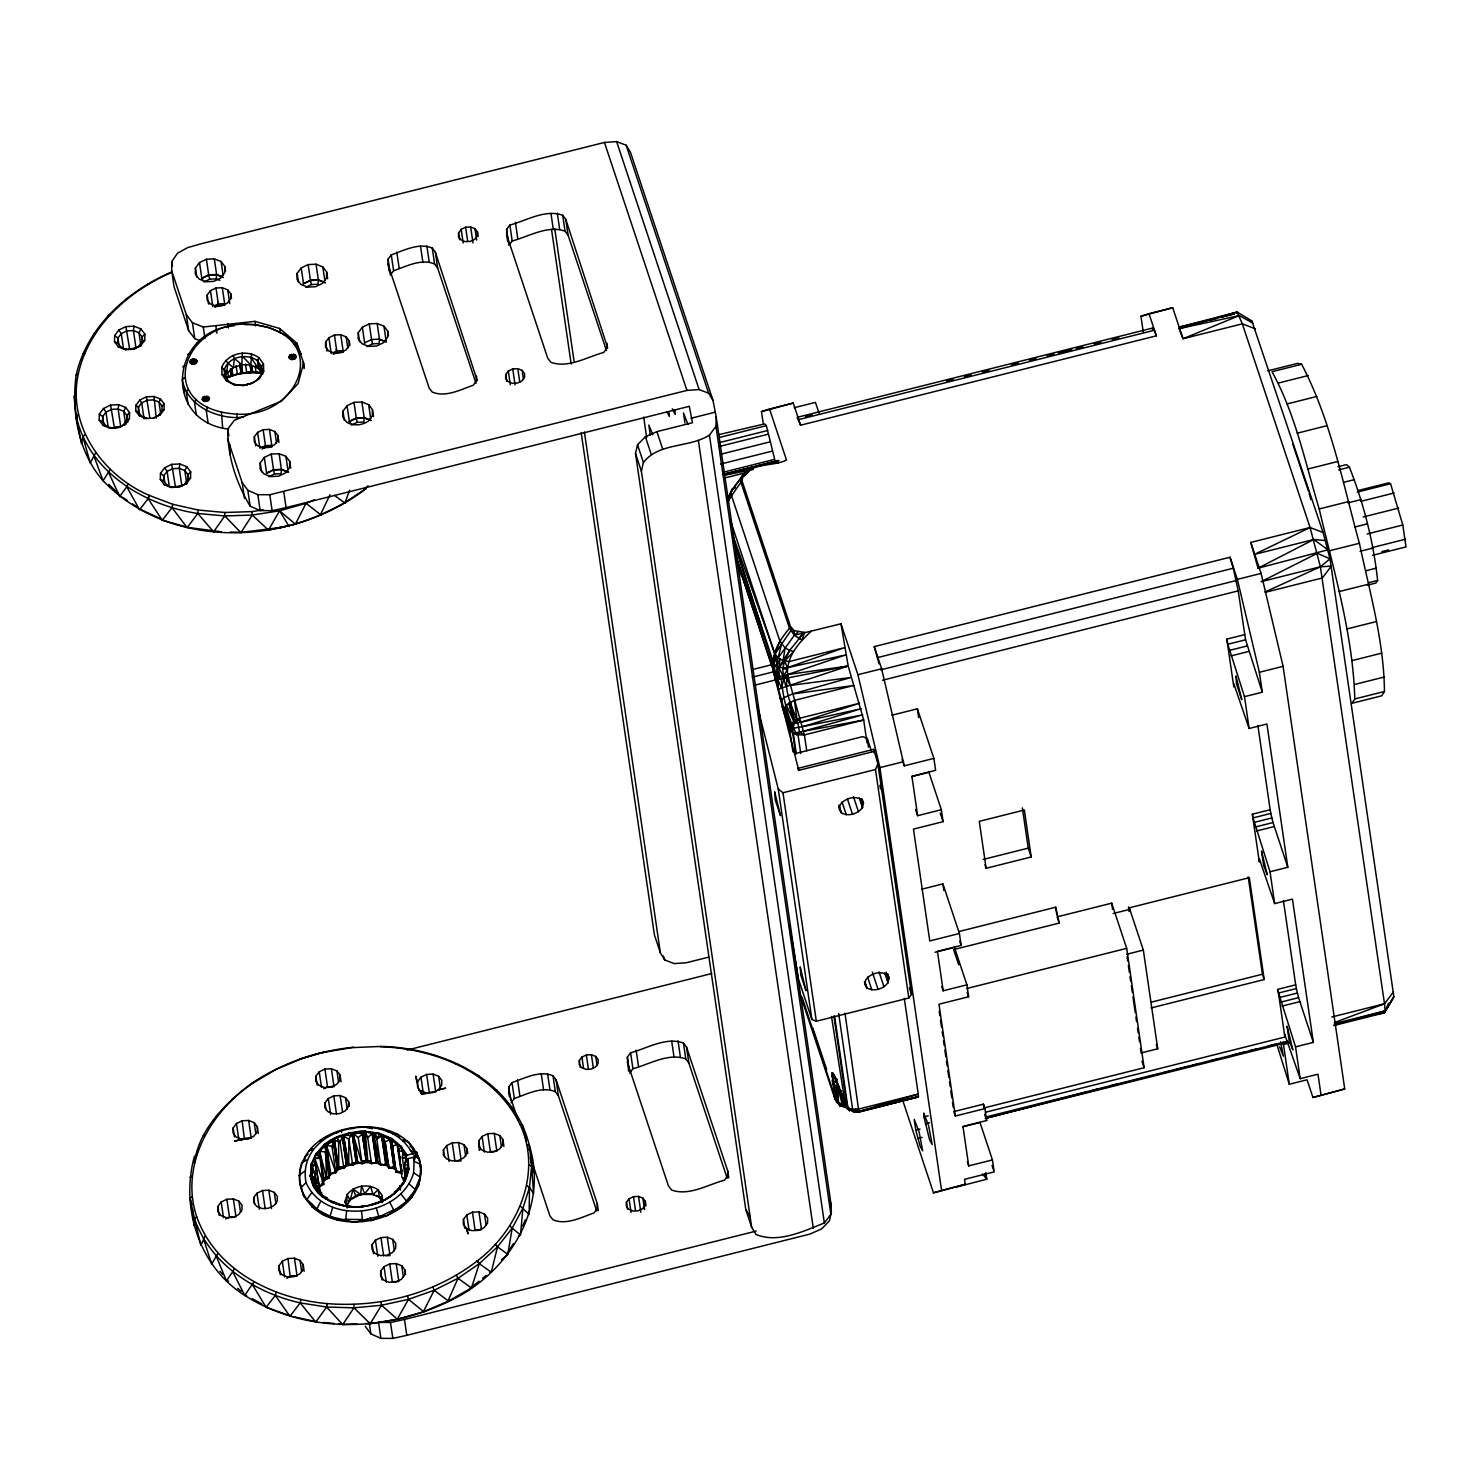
<?xml version="1.0" encoding="UTF-8"?>
<svg xmlns="http://www.w3.org/2000/svg" width="1480" height="1480" viewBox="0 0 1480 1480"><rect width="100%" height="100%" fill="white"/><g stroke="black" fill="none" stroke-linecap="round" stroke-linejoin="round"><path stroke-width="1.5" d="M1354.792 698.949C1352.998 634.328 1333.85 571.539 1319.198 508.972C1305.267 462.796 1295.518 414.233 1272.005 371.721L1301.66 364.284C1330.871 419.987 1342.748 483.054 1359.399 543.271C1369.722 592.185 1383.967 641.192 1384.448 691.493L1381.654 695.822L1352.017 703.278L1354.792 698.949L1384.448 691.493M243.238 417.046L237.004 417.619L237.004 414.16C149.536 408.795 184.316 314.038 256.373 324.989C332.038 336.589 300.163 418.082 237.004 414.16M171.699 270.766L171.754 261.608L177.508 253.246L187.572 247.641L201.262 243.738L604.451 142.45L616.624 141.599L626.151 145.244L630.499 152.403L712.99 400.377L716.191 416.75L831.113 1204.683L830.891 1214.322L824.36 1222.998C803.455 1231.157 778.166 1243.644 756.021 1234.486L751.673 1227.327L745.791 1209.604L635.512 453.509L637.529 444.759L645.354 436.748L656.898 431.642L692.474 422.707L689.273 406.334L286.084 507.622L272.098 510.674L260.147 510.6L250.139 506.197C236.504 483.609 227.273 455.84 227.791 428.996L234.321 420.339L281.514 401.154L298.054 383.69L303.604 363.062L297.036 343.341L279.683 328.468L254.967 321.364L203.278 327.025L192.437 322.733L186.314 314.667L171.699 270.766L174.029 286.676L188.644 330.595L194.768 338.643L200.17 340.789M251.656 353.942L250.823 364.95L258.297 368.391L262.515 374.255L261.35 366.282L257.557 360.787C247.068 352.943 229.326 356.384 224.442 369.112L224.59 375.532L228.401 381.026C238.095 388.426 251.026 385.226 259.721 378.177L263.68 371.351L263.496 364.099L259.204 357.901C247.364 349.039 227.328 352.925 221.815 367.281L222 374.532L226.292 380.73L233.84 384.689L243.146 385.577L247.549 384.634M904.28 998.297L918.248 1094.09L858.955 1108.983L852.628 1109.297L840.27 1105.911L834.776 1098.401L798.515 989.361M849.649 1109.556L854.127 1112.257L858.918 1112.017L918.433 1096.883L918.248 1094.09L859.177 1111.332L854.774 1111.554L850.612 1110.037L844.155 1103.118L836.015 1079.068L831.982 1072.963L834.776 1098.401L840.27 1105.911L846.005 1104.45M194.324 1163.262C198.709 1129.48 225.829 1102.637 252.136 1083.008C282.329 1063.01 317.331 1050.782 353.368 1047.322L319.329 1053.168L300.255 1059.199L275.761 1069.614L253.45 1082.768C210.678 1110.98 179.524 1165.149 196.692 1216.671C215.654 1270.358 273.134 1298.755 326.914 1303.602L327.432 1303.602C380.268 1307.858 434.954 1293.612 477.115 1261.015L477.374 1260.849C517.815 1230.195 542.698 1173.344 520.183 1124.745C495.227 1072.649 435.379 1048.377 380.36 1046.711L380.878 1046.434C443.001 1047.637 513.671 1080.456 529.377 1145.557C549.302 1209.77 506.549 1274.817 448.81 1301.345C385.429 1332.37 305.305 1333.961 244.737 1295.389C198.986 1266.899 180.338 1207.217 194.398 1156.454L196.544 1155.159M526.732 1144.41L529.377 1145.557L531.635 1166.314L529.47 1187.367L529.174 1214.543L520.387 1206.126M78.44 414.789L76.257 416.824C89.225 472.268 144.596 505.438 197.784 513.468L213.601 531.838L224.756 515.947L224.812 512.487L198.209 510.045L172.827 504.31L149.054 495.319C102.694 475.376 66.841 425.26 78.348 373.571C89.133 325.952 128.871 290.82 172.272 272.117L171.44 272.098C127.428 291.061 87.117 326.71 76.165 375.014C71.336 411.662 78.107 452.177 103.082 480.778C171.033 551.411 291.726 546.212 366.226 488.474L364.764 488.826L368.039 485.81M99.197 420.228L99.345 414.049L103.526 408.499L110.612 405.076L118.715 404.688L125.652 407.425L129.593 412.606L129.426 418.785L125.263 424.335L118.159 427.757L110.057 428.146L103.119 425.389L99.197 420.228L102.527 421.504L105.672 425.63C112.017 429.903 119.085 427.072 125.263 424.335M102.527 421.504L102.657 416.565L105.987 412.125L111.666 409.368L118.141 409.072L123.71 411.274L126.836 415.399L127.817 422.096M114.497 341.75L114.645 335.572L118.807 330.022L125.911 326.581L134.014 326.192L140.952 328.949L144.874 334.11L144.726 340.308L140.544 345.858L133.459 349.28L125.356 349.668L118.419 346.912L114.497 341.75L117.826 343.027L120.953 347.153C127.317 351.407 134.384 348.577 140.544 345.858M117.826 343.027L117.938 338.069L121.286 333.629L126.965 330.891L133.44 330.577L138.99 332.778L142.136 336.922L142.783 341.381M123.377 424.779L126.725 420.339L126.836 415.399L129.593 412.606M135.735 411.052L135.883 405.261L139.786 400.062L146.428 396.844L154.013 396.492L160.524 399.064L164.188 403.892L164.058 409.701L160.136 414.9L153.495 418.1L145.91 418.47L139.416 415.88L135.735 411.052L138.343 412.05L141.396 416.084L146.816 418.23L145.91 418.47M138.343 412.05L138.454 407.222L141.71 402.893L147.26 400.211L153.569 399.914L158.989 402.061L162.06 406.094L161.949 410.922L158.674 415.251L153.495 418.1M138.676 346.302L142.006 341.861L142.136 336.922L144.874 334.11M160.321 479.52L160.469 473.322L164.65 467.773L171.736 464.35L179.839 463.962L186.776 466.718L190.698 471.88L190.55 478.059L186.369 483.609L179.284 487.049L171.181 487.438L164.243 484.682L160.321 479.52L163.651 480.796L166.796 484.922C173.142 489.177 180.209 486.346 186.369 483.609M163.651 480.796L163.762 475.839L167.111 471.399L172.79 468.661L179.265 468.346L184.815 470.548L187.96 474.691L188.608 479.15M189.865 362.452L190.883 359.696L194.435 358.808L196.988 360.657L195.971 363.414L192.419 364.302L189.865 362.452L194.306 364.21M184.501 484.071L187.849 479.631L187.96 474.691L190.698 471.88M195.434 267.991L195.286 274.041L199.115 279.072L205.887 281.755L213.786 281.385L220.705 278.036L224.775 272.616L224.923 266.585L221.094 261.553L214.322 258.852L206.423 259.24L199.504 262.589L195.434 267.991L196.748 277.093M202.242 399.637L203.26 396.899L208.44 396.64L209.328 399.304L208.347 400.599L204.776 401.506L202.242 399.637L206.682 401.413M207.2 295.019L207.089 299.848L210.142 303.881L215.562 306.027L221.889 305.731L227.421 303.049L230.695 298.72L230.806 293.891L227.735 289.877L222.315 287.712L216.006 288.026L210.456 290.69L207.2 295.019L208.532 304.121M229.881 454.564L230.103 444.925M217.856 1206.441L217.745 1211.38L220.871 1215.505L226.44 1217.726L232.915 1217.411L238.595 1214.655L241.925 1210.215L242.054 1205.275L238.909 1201.149L233.359 1198.948L226.865 1199.244L221.204 1202.001L217.856 1206.441L219.151 1215.358M233.156 1127.945L233.026 1132.903L236.171 1137.029L241.721 1139.23L248.196 1138.916L253.875 1136.178L257.224 1131.737L257.335 1126.798L254.209 1122.654L248.64 1120.453L242.165 1120.767L236.486 1123.505L233.156 1127.945L234.451 1136.88M254.338 436.73L254.227 441.558L257.279 445.572L262.7 447.737L269.027 447.423L274.558 444.759L277.815 440.43L277.944 435.601L274.873 431.568L269.453 429.422L263.125 429.718L257.594 432.401L254.338 436.73L255.67 445.813M260.239 462.833L260.091 468.864L263.921 473.896L270.692 476.597L278.591 476.209L285.511 472.86L289.599 467.458L289.747 461.409L285.918 456.377L279.147 453.694L271.229 454.064L264.31 457.413L260.239 462.833L261.572 471.935M253.728 1197.542L253.617 1202.37L256.669 1206.404L262.089 1208.55L268.417 1208.254L273.948 1205.571L277.204 1201.242L277.334 1196.414L274.262 1192.38L268.842 1190.235L262.515 1190.531L256.983 1193.213L253.728 1197.542L254.727 1204.406M288.989 357.697L290.006 354.941L295.186 354.7L296.074 357.365L295.094 358.66L291.542 359.548L288.989 357.697L293.429 359.455M297.147 273.356L297.018 279.387L300.847 284.419L307.618 287.12L315.518 286.732L322.437 283.401L326.507 277.981L326.654 271.95L322.825 266.9L316.054 264.217L308.154 264.606L301.236 267.936L297.147 273.356L298.479 282.458M278.98 1265.715L278.851 1270.673L281.996 1274.798L287.546 1277L294.039 1276.685L299.7 1273.947L303.049 1269.507L303.178 1264.567L300.033 1260.423L294.483 1258.222L287.989 1258.536L282.329 1261.274L278.98 1265.715L280.275 1274.65M325.637 342.046L325.526 346.875L328.579 350.889L333.999 353.054L340.326 352.74L345.858 350.075L349.114 345.746L349.243 340.918L346.172 336.885L340.752 334.739L334.425 335.035L328.893 337.718L325.637 342.046L326.969 351.13M315.887 1076.237L315.776 1081.196L318.921 1085.321L324.471 1087.523L330.947 1087.227L336.626 1084.47L339.975 1080.03L340.086 1075.091L336.94 1070.965L331.391 1068.745L324.916 1069.06L319.236 1071.798L315.887 1076.237L317.201 1085.173M325.026 1102.859L324.916 1107.688L327.968 1111.72L333.389 1113.867L339.716 1113.571L345.247 1110.888L348.503 1106.559L348.632 1101.73L345.562 1097.697L340.141 1095.552L333.814 1095.848L328.282 1098.53L325.026 1102.859L326.026 1109.723M342.99 411.125L342.842 417.157L346.653 422.17C353.406 426.185 361.841 425.574 368.261 421.153L372.35 415.714L372.479 409.72L368.668 404.669L361.879 401.986L353.979 402.357L347.06 405.705L342.99 411.125L344.304 420.228M358.271 332.649L358.123 338.68L361.953 343.712L368.724 346.394L376.642 346.024L383.561 342.675L387.631 337.255L387.779 331.224L383.949 326.192L377.178 323.51L369.279 323.88L362.36 327.228L358.271 332.649L359.603 341.732M388.907 270.84L388.019 259.204L391.293 254.856C403.911 250.508 419.062 242.35 432.271 248.085L435.342 252.1L477.245 380.638M372.164 1244.551L372.054 1249.379L375.106 1253.412L380.526 1255.558L386.854 1255.262L392.385 1252.58L395.641 1248.251L395.771 1243.422L392.7 1239.389L387.279 1237.243L380.952 1237.558L375.421 1240.222L372.164 1244.551L373.496 1253.708M380.712 1271.08L380.582 1276.019L383.727 1280.163L389.277 1282.364L395.771 1282.05L401.432 1279.312L404.78 1274.872L404.891 1269.914L401.764 1265.789L396.214 1263.587L389.721 1263.902L384.042 1266.639L380.712 1271.08L382.007 1280.015M458.578 232.841L458.486 236.689L460.928 239.927L465.275 241.647L470.325 241.388L474.747 239.261L477.374 235.783L477.466 231.935L475.006 228.697L470.677 226.977L465.608 227.236L461.187 229.363L458.578 232.841L459.577 239.649M443.464 1149.868L443.353 1154.696L446.405 1158.729L451.825 1160.875L458.153 1160.579L463.684 1157.897L466.94 1153.567L467.07 1148.739L463.999 1144.706L458.578 1142.56L452.251 1142.875L446.72 1145.539L443.464 1149.868L444.463 1156.731M476.579 376.087L476.468 380.915L473.212 385.244C460.576 389.61 445.443 397.769 432.216 392.034L429.144 388L387.908 264.014M466.478 1228.456L472.028 1230.657L478.502 1230.342L484.182 1227.605L487.53 1223.165L487.641 1218.207L484.497 1214.081L478.947 1211.88L472.471 1212.194L466.792 1214.932L463.444 1219.372L463.332 1224.33L466.478 1228.456L468.106 1233.895L466.163 1228.03M479.279 1150.312L478.743 1140.895L482.091 1136.455L487.752 1133.717L494.246 1133.402L499.796 1135.604L502.941 1139.73L503.903 1146.427M507.492 241.055L506.604 229.4L509.879 225.071C526.344 220.649 545.584 208.865 562.715 215.303L565.785 219.336L607.688 347.874M505.716 374.532L505.624 378.399L508.066 381.618L512.413 383.339L517.463 383.098L521.885 380.952L524.494 377.493L524.586 373.626L522.144 370.407L517.815 368.687L512.746 368.927L508.325 371.073L505.716 374.532L506.715 381.359M502.941 1139.73L502.812 1144.688L499.482 1149.128L493.802 1151.866L487.327 1152.18L481.759 1149.96L478.632 1145.835M509.305 1096.31L508.75 1086.93L512.006 1082.602C524.641 1078.236 539.774 1070.077 553.002 1075.812L556.073 1079.845L597.31 1203.814L598.309 1210.64M579.309 1060.568L579.216 1064.435L581.659 1067.654L586.006 1069.374L591.057 1069.133L595.478 1066.987L598.087 1063.528L598.179 1059.661L595.737 1056.442L591.408 1054.722L586.339 1054.963L581.918 1057.09L579.309 1060.568L580.308 1067.395M607.022 343.323L606.911 348.151L603.655 352.481C587.172 356.902 567.932 368.687 550.801 362.249L547.73 358.216L506.493 234.228M597.31 1203.814L597.199 1208.642L593.942 1212.971C581.307 1217.337 566.174 1225.495 552.947 1219.761L549.876 1215.746L530.34 1157.008M628.556 1071.058L627.335 1057.127L630.591 1052.798C647.074 1048.377 666.315 1036.592 683.446 1043.03L686.516 1047.063L727.753 1171.05L728.752 1177.877M626.447 1202.26L626.355 1206.126L628.797 1209.345L633.126 1211.066L638.195 1210.825L642.616 1208.679L645.225 1205.22L645.317 1201.353L642.875 1198.134L638.546 1196.414L633.477 1196.654L629.055 1198.8L626.447 1202.26L627.428 1209.086M830.891 1214.322L715.969 426.388L716.191 416.75M727.753 1171.05L727.642 1175.879L724.386 1180.208C707.903 1184.629 688.663 1196.414 671.532 1189.976L668.461 1185.942L627.224 1061.956M733.618 539.83L777 676.471L779.479 679.191L776.186 666.555L778.129 657.897L794.335 635.272L840.973 623.783L848.207 666.037L778.406 689.144L776.908 679.32L776.519 655.955L773.688 664.742L774.725 675.861L789.599 729.048L792.929 751.859M773.781 672.457L774.725 675.861L783.327 676.36L787.545 674.566L848.207 666.037L863.691 720.02L804.399 734.913L796.999 734.802C787.693 718.096 783.124 698.079 781.292 679.098L779.405 676.601L778.739 667.554L789.654 650.423L804.232 632.349L794.187 630.665L790.598 626.854L741.98 480.723C744.68 461.982 774.466 467.051 786.472 459.947L769.526 409.017L761.479 411.607L763.144 423.039M368.835 1205.46C387.371 1201.852 405.724 1188.662 408.757 1168.96L407.962 1158.914L406.593 1159.062L404.595 1164.446L406.186 1175.342M234.469 325.73C170.144 330.503 162.338 421.523 228.734 429.144M184.094 392.367L184.26 388.13M299.719 1181.077L303.604 1196.34L323.639 1215.062L354.368 1222.277L378.732 1216.338L386.817 1215.876L411.57 1197.745L420.246 1177.155L420.968 1170.051C415.344 1104.802 296.037 1117.289 299.719 1181.077C308.858 1247.418 433.733 1227.549 419.636 1160.653M413.642 1172.77L414.086 1161.338L416.731 1152.383L410.478 1150.478C384.671 1106.947 295.667 1128.426 306.046 1182.594C325.507 1226.273 400.766 1217.411 413.642 1172.77L420.246 1177.155L418.655 1185.832L400.692 1208.013L393.717 1209.9L370.981 1220.76L370.536 1217.947L362.618 1221.518L361.527 1210.936M420.246 1177.155L420.727 1164.446L414.086 1161.338L413.309 1157.564L415.381 1156.786L419.284 1158.267L420.968 1170.051M407.74 1165.149L404.595 1164.446L406.796 1155.362C394.42 1130.11 360.177 1126.631 336.682 1137.084L325.452 1146.02L326.562 1178.986L328.597 1176.008M366.781 1193.694L374.236 1194.416L360.528 1194.453L353.147 1189.032L350.075 1200.336L346.561 1206.385L347.153 1194.582C354.368 1185.351 368.409 1183.242 378.085 1189.754L382.321 1195.618L382.339 1202.519M192.289 1196.524L190.088 1198.43L194.546 1218.854L194.213 1225.458L192.4 1208.845M529.137 1149.96L529.377 1145.557M225.774 360.454L227.939 363.062L225.737 378.362M844.414 1106.355L844.766 1107.54L843.267 1104.58L837.828 1102.415L835.719 1086.357L838.513 1102.692L840.27 1105.911L834.776 1098.401L832.74 1072.704L846.116 1107.373L849.631 1110.611L852.628 1109.297L854.127 1112.257L853.793 1111.055L858.197 1110.851L858.918 1112.017L918.433 1096.883L859.177 1111.332L855.385 1109.168L854.774 1111.554M366.985 1205.867C353.979 1208.217 339.771 1206.755 328.264 1200.058C292.651 1183.723 317.072 1131.46 351.167 1135.548L350.557 1132.626L342.935 1136.03L340.03 1142.208L343.841 1168.368L338.254 1168.608L335.831 1172.678L330.207 1173.825L329.022 1178.099L323.325 1180.485L323.732 1184.407L318.811 1187.219M326.914 1303.602L326.654 1307.043L315.721 1322.084L300.2 1302.881C254.986 1292.651 210.401 1264.309 194.546 1218.854L196.692 1216.671M305.046 1159.173L305.213 1156.935L308.173 1153.938M518.481 1236.004L520.498 1235.005L522.94 1208.161L529.47 1187.367L526.824 1185.628M242.332 353.054L241.814 364.69L233.34 367.669L227.347 373.219L221.815 367.281M311.596 1192.843L306.878 1199.466L305.675 1199.004L311.929 1204.184L311.818 1206.866L338.18 1220.316L345.784 1219.335L346.635 1210.751M800.736 753.468L798.072 735.227L799.441 732.267C797.498 712.971 782.291 695.193 787.749 675.62C785.399 657.805 798.904 642.302 811.318 631.239M795.63 753.579L792.651 733.044L789.599 729.048L783.697 711.325L786.324 704.869L794.409 700.391L853.701 685.499L792.41 694.009L784.067 697.635L781.44 700.188L781.94 704.443M371.388 1161.467L366.837 1161.43L362.082 1163.78L356.699 1162.355L352.721 1165.37L347.393 1164.705L338.254 1168.608L334.351 1139.896L336.682 1137.084L340.03 1142.208L333.796 1139.989L324.805 1144.373L325.452 1146.02L315.962 1153.808L310.93 1164.612L311.855 1167.091L310.153 1175.805L313.686 1186.423L321.216 1194.934L327.265 1197.912L328.264 1200.058L334.499 1202.093C363.877 1216.856 413.179 1196.284 407.962 1158.914L406.445 1159.136M233.1 355.367L234.432 358.549L233.34 367.669L227.939 363.062M118.715 404.688L118.141 409.072L120.749 426.925L114.275 427.239L110.612 405.076M134.014 326.192L133.44 330.577L136.049 348.447L129.555 348.743L125.911 326.581M154.013 396.492L156.251 418.211M179.839 463.962L179.265 468.346L181.874 486.217L175.399 486.513L171.736 464.35M194.435 358.808L193.769 363.95L192.419 364.302M216.191 278.869L216.746 274.485L208.643 274.873L201.558 278.314L204.037 281.921L209.697 279.183L216.191 278.869L219.891 280.349M206.812 396.011L206.146 401.136L204.776 401.506M172.827 504.31L172.013 507.659L187.146 527.676L197.784 513.468L198.209 510.045M293.558 354.053L292.892 359.196L291.542 359.548M266.382 473.138L273.467 469.715L281.57 469.327L280.996 473.711L274.522 474.026L268.842 476.763M303.289 283.661L310.375 280.238L318.478 279.85L317.923 284.234L311.429 284.548L305.768 287.286M364.321 417.619L363.747 422.004L357.254 422.318L351.593 425.056L349.114 421.43L356.218 418.007L364.321 417.619L371.258 420.375M364.413 342.953L371.499 339.531L379.601 339.142L379.028 343.526L372.553 343.841L366.874 346.579M360.528 1194.453L355.681 1195.84L348.355 1200.909L360.528 1194.453L361.62 1186.053L364.728 1193.786L370.611 1186.312L372.979 1194.582L381.785 1198.356L376.124 1195.396M792.725 629.611L790.598 626.854C781.94 637.307 772.912 649.516 773.078 663.706L778.739 667.554L787.323 667.702L844.451 647.666L789.062 661.579L783.179 660.635L785.029 647.889L779.886 641.081L731.268 494.949L730.805 492.118L732.267 489.233L744.255 473.748L730.805 492.118L727.531 499.13M393.588 1193.935L405.502 1180.06L407.333 1173.104L404.91 1171.623L407.999 1165.759L407.962 1158.914L404.595 1164.446M785.88 686.591L783.327 676.36L778.739 667.554L780.145 658.989L776.186 666.555M501.48 1259.906L507.751 1254.392L512.191 1228.141L522.94 1208.161M322.048 1181.54L324.435 1178.117L324.12 1179.856L319.699 1151.329L324.805 1144.373L333.407 1140.414L337.773 1168.867L333.796 1139.989L338.254 1168.608L342.232 1166.666M303.918 1160.413L301.68 1162.892C297.702 1175.286 298.683 1188.829 306.878 1199.466M276.298 1292.17L275.317 1295.463L289.95 1316.275L300.2 1302.881L300.829 1299.495M221.464 412.291L222.666 428.404M84.989 434.454L82.899 436.785L81.492 443.649L76.257 416.824M405.15 1178.635L401.986 1177.525L397.103 1144.558L391.719 1138.62L389.98 1139.545L379.324 1133.439L373.423 1133.68L380.601 1165.149L376.789 1138.989L382.321 1135.715L391.719 1138.62L397.584 1144.54L401.764 1173.252L396.178 1172.197L395.123 1168.405L388.944 1168.016L386.262 1164.39L380.601 1165.149L376.827 1162.114L371.517 1163.706L367.706 1137.565L372.368 1133.495L379.324 1133.439L378.362 1137.954C371.721 1129.666 352.98 1127.538 348.91 1139.211L348.707 1164.797L356.236 1162.595L352.259 1133.847L356.699 1162.355L352.776 1133.569L350.557 1132.626L343.508 1136.03L347.393 1164.705L342.935 1136.03L346.857 1164.871L343.841 1168.368M327.432 1303.602L326.654 1307.043L342.694 1324.582L356.772 1323.86M332.019 1146.519L326.303 1145.076L335.831 1172.678L332.019 1146.519L333.407 1140.414L337.477 1169.218L333.315 1140.71L326.303 1145.076L324.805 1144.373L319.07 1152.069L319.921 1158.248L314.5 1158.692L315.129 1163.89M751.673 1227.327L641.395 471.232L643.412 462.463L637.529 444.759M728.049 500.888L741.98 480.723L741.554 476.615L744.903 473.249L744.311 475.709L741.554 476.615L740.832 481.962L789.451 628.075L794.335 635.272L801.938 640.1L804.621 632.293L798.46 638.454M863.488 803.122L861.268 799.441C854.201 795.445 844.877 798.404 840.215 804.732L839.179 809.227L841.399 812.89C848.466 816.904 857.79 813.926 862.452 807.599L863.488 803.122L862.1 798.96M884.781 973.026L888 982.702L889.036 978.206L887.649 974.043L889.036 978.206L886.816 974.543C879.749 970.529 870.425 973.507 865.763 979.834L864.727 984.33L866.947 987.992C874.014 992.007 883.338 989.029 888 982.702L886.261 972.064M316.979 1173.918L314.833 1158.396L315.962 1153.808L319.088 1152.383L323.732 1184.407L314.833 1158.396L319.828 1157.601L315.962 1153.808M316.461 1189.273L321.456 1192.584L320.975 1194.527L313.686 1186.423L312.373 1181.632L313.205 1177.192L310.153 1175.805L311.318 1174.805L310.93 1164.612L314.482 1159.506L320.18 1191.289L318.885 1188.533M489.658 1272.67L491.268 1272.208L497.521 1246.808L512.191 1228.141L509.786 1225.829M783.179 660.635L778.129 657.897L781.459 644.374L791.948 629.019L789.451 628.075M774.706 678.691L781.292 679.098L783.327 676.36L782.791 668.294L784.696 660.876L789.654 650.423L793.595 651.441L778.739 667.554M149.054 495.319L148.148 498.668L139.564 509.768L126.799 486.754L128.242 483.701M776.241 679.135L777 676.471M790.338 701.927L794.52 720.668L792.651 733.044L796.999 734.802L799.441 732.267L862.711 714.859L789.599 729.048C789.617 723.128 795.334 719.687 800.292 718.096L859.584 703.204L801.494 722.037L791.097 724.164L784.955 706.996L792.651 733.044L799.441 732.267L804.399 734.913L806.73 750.878M330.281 1215.691L332.667 1207.458M346.561 1206.385L344.988 1201.427L347.153 1194.582L350.075 1200.336M773.466 658.711L775.724 654.993L773.688 664.742L773.466 658.711L779.886 641.081M491.268 1272.208L479.298 1263.661L458.005 1278.295L434.195 1290.283L408.462 1299.348L397.269 1319.217L423.317 1311.817L447.811 1301.401L471.436 1287.989L479.298 1263.661L497.521 1246.808L507.751 1254.392M205.332 1235.745L200.855 1245.42L194.546 1218.854M846.412 1106.522L849.631 1110.611L846.116 1107.373L846.986 1106.911L849.631 1110.611L847.892 1107.41L834.591 1016.168M149.295 495.467L148.148 498.668L162.245 520.257L188.238 527.472L221.427 531.783M230.233 532.041L241.258 532.375L281.977 527.305L276.168 528.12C300.125 524.716 322.566 514.466 343.786 503.237L344.933 503.089L349.613 490.139M729.326 497.373L732.267 489.233L735.505 487.679M858.918 1112.017L844.988 1013.189M727.531 500.61L730.805 492.118M207.515 407.24L206.275 410.404L208.144 423.151M1152.365 329.3L1152.883 327.968L797.128 417.342L800.606 425.204L1156.361 335.831L1148.998 313.686L1140.951 316.276L1143.208 331.761M447.811 1301.401L458.005 1278.295L456.377 1275.242M407.185 1172.863L408.757 1168.96L407.999 1165.759M1333.869 1025.548L1384.373 1012.838L1393.864 996.688L1330.002 558.848L1323.102 532.504L1251.858 320.957L1237.114 312.039L1179.338 327.08M1236.559 313.371L1237.114 312.039L1242.331 323.824L1310.078 527.528L1320.382 566.784L1384.503 1003.773L1385.169 1010.877L1334.146 1024.881M1251.34 322.252L1251.858 320.957M1371.22 1015.298L1384.373 1012.838L1393.864 996.688M729.085 496.873L732.267 489.233M234.321 1268.748L232.73 1271.69L244.737 1295.389L253.931 1281.847M522.755 1225.921L525.326 1219.871M789.432 925.37L798.627 979.612L811.891 1019.461L816.331 1021.237L908.812 998.001L875.494 769.526L877.88 763.957L873.755 749.305L797.868 768.379L798.774 770.34L874.68 751.266M320.309 515.059L329.985 494.746M1384.373 1012.838L1388.555 1003.273M387.075 1164.852L382.765 1136.067L390.739 1139.526L395.123 1168.405L391.719 1138.62L382.765 1136.067L386.743 1164.557L382.321 1135.715M727.698 502.904L731.268 494.949M95.663 452.806L90.243 463L82.899 436.785M423.317 1311.817L434.195 1290.283L432.9 1287.082M300.2 1302.881L326.654 1307.043L353.998 1307.839L370.204 1323.694L395.031 1319.568M316.979 1208.901L320.697 1201.353M321.123 515.077L306.027 503.293L279.591 510.804L268.435 530.062L295.389 524.16L306.027 503.293L314.296 499.759M140.952 328.949L138.99 332.778L140.952 346.172M125.652 407.425L123.71 411.274L125.652 424.668M160.524 399.064L158.989 402.061L160.654 413.493M196.063 359.455L193.769 363.95L190.791 363.654M208.44 396.64L206.146 401.136L203.167 400.858M186.776 466.718L184.815 470.548L186.776 483.941M295.186 354.7L292.892 359.196L289.914 358.9M356.902 1206.885C372.405 1206.255 388.87 1200.632 399.082 1188.625M217.986 1253.264L211.677 1264.031L203.315 1238.205M250.86 357.291L258.297 368.391L257.557 360.787L259.204 357.901L257.039 360.528M258.001 378.769L263.68 371.351L261.257 373.164M196.174 399.36L194.454 402.209L196.322 414.955M93.74 455.396L103.082 480.778L110.223 469.364M370.204 1323.694L381.507 1305.249L380.971 1301.827M359.899 1206.885L365.43 1206.126C347.893 1208.605 326.654 1204.702 316.221 1189.088L321.216 1195.544L327.857 1199.725L321.678 1195.248M1393.328 998.001L1385.169 1010.877L1334.664 1023.568M418.896 1158.6L416.731 1152.383L406.796 1155.362L403.004 1150.737L398.175 1151.366L401.284 1146.501L397.584 1144.54L392.367 1146.038L396.178 1172.197L399.933 1172.197M1337.939 466.737L1346.486 464.591L1349.427 467.199C1363.617 503.422 1373.495 541.736 1377.621 580.438L1375.975 583.009L1367.446 585.155M197.784 513.468L224.756 515.947L240.925 532.634L252.266 515.059L251.933 511.618L224.812 512.487M508.435 1251.284L513.468 1243.644M399.933 1187.7L405.502 1180.06L399.952 1187.571M778.129 657.897L774.947 654.049L781.459 644.374M342.694 1324.582L353.998 1307.839L353.85 1304.38M228.623 1281.18L226.44 1280.829L232.73 1271.69M259.721 378.177L252.396 383.264L243.331 385.318M318.718 1188.274C332.427 1164.852 364.579 1157.175 389.111 1166.444M364.728 1193.786L355.681 1195.84L353.147 1189.032M108.502 472.194L119.677 496.503L126.799 486.754M750.527 469.623L744.311 475.709L747.807 470.992M311.762 1178.08L311.688 1166.295L316.368 1165.13L310.93 1164.612L311.725 1178.154M476.005 383.302L437.654 268.028L434.602 263.995C421.375 258.26 406.242 266.418 393.606 270.785L390.35 275.114L388.019 259.204M606.449 350.538L568.098 235.246L565.046 231.232C547.915 224.775 528.674 236.578 512.191 240.981L508.935 245.329L506.604 229.4M643.412 462.463C659.248 442.15 689.125 448.181 709.438 435.065L715.969 426.388M420.32 1090.261L421.634 1094.164L432.678 1092.573L438.358 1089.835L441.688 1085.395L441.817 1080.456L438.672 1076.312L433.122 1074.11L426.647 1074.425L420.968 1077.163L417.619 1081.602L417.508 1086.561L421.634 1094.164L426.851 1092.851M511.081 1102.841L514.337 1098.512C526.973 1094.145 542.106 1086.005 555.333 1091.722L558.385 1095.755L596.736 1211.029M629.666 1073.055L632.922 1068.727C649.405 1064.305 668.646 1052.502 685.777 1058.958L688.829 1062.973L727.18 1178.265M908.812 998.001L911.495 994.449L877.88 763.957M1334.257 1022.643L1384.503 1003.773L1393.42 991.933M403.263 1178.82L406.907 1174.047L404.558 1180.448L403.263 1178.82L403.892 1183.168M162.245 520.257L172.013 507.659M275.317 1295.463L266.086 1307.303L252.618 1284.973M315.776 1188.255L317.312 1186.368L312.872 1182.317M188.274 389.277L186.24 391.7L188.09 404.429M352.776 1133.569L362.933 1132.663L367.706 1137.565L365.19 1131.368L362.933 1132.663L366.837 1161.43L362.767 1160.986L366.3 1161.597L362.156 1133.07L353.368 1133.661L357.254 1162.263L352.776 1133.569L362.082 1163.78L358.271 1137.639L365.19 1131.368L372.109 1133.68L376.272 1162.189L372.368 1133.495L377.789 1162.429L373.423 1133.68L376.789 1138.989M744.311 475.709L749.935 469.826M196.988 360.657L193.769 363.95L189.903 361.009M162.06 406.094L164.188 403.892M209.346 397.861L206.146 401.136L202.279 398.194M263.496 364.099L261.35 366.282L262.515 374.255L257.557 360.787M296.111 355.903L292.892 359.196L289.026 356.255M300.699 1188.07L306.046 1182.594M372.979 1194.582L378.085 1189.754L379.675 1198.079L382.21 1201.742M379.675 1198.079L382.321 1195.618M184.427 377.696L182.225 379.639C186.794 404.725 213.564 417.342 237.004 417.619M798.109 631.997L794.335 635.272L794.187 630.665L791.06 631.35M363.488 1132.848L367.392 1161.411L363.488 1132.848L365.19 1131.368L367.873 1161.578L371.517 1163.706M804.399 734.913L787.749 675.62L784.012 678.617L781.403 687.978L777.759 679.283L778.406 689.144M470.122 1288.248L479.002 1281.162M482.554 1278.332L486.106 1275.501M76.22 394.309L74 396.067L77.016 423.225L76.997 414.844M298.923 1175.564L304.454 1171.346M387.519 1198.486L392.459 1194.841L385.725 1199.263M190.032 1177.451L192.233 1175.86M343.786 503.237L366.226 488.474M76.165 375.014L78.348 373.571M182.725 366.929L184.908 365.505M364.783 1127.149L372.387 1128.648M142.006 341.861L144.726 340.308M196.951 362.101L193.769 363.95L190.883 359.696M126.725 420.339L129.426 418.785M161.949 410.922L164.058 409.701M209.328 399.304L206.146 401.136L203.26 396.899M296.074 357.365L292.892 359.196L290.006 354.941M187.849 479.631L190.55 478.059M301.68 1162.892L306.933 1159.932M312.317 1148.98L308.746 1150.977L313.298 1149.22M82.695 354.22L84.785 353.072M228.475 377.363L238.058 373.829L225.941 377.807L228.475 377.363L227.513 370.814M376.734 1203.295L384.393 1199.966L370.721 1204.739L375.254 1203.795M1323.102 532.504L1310.078 527.528L1250.785 542.42L1258.055 568.191L1313.722 539.515L1325.543 540.533M203.075 1136.011L205.091 1135.012M227.18 377.844L231.343 375.809L230.473 369.149M223.424 277.463L216.654 274.781L208.736 275.151L201.835 278.499L199.504 262.589M214.637 305.713L218.319 303.937L224.646 303.641L222.315 287.712M214.859 307.322L218.559 305.528L224.868 305.232M325.156 282.828L318.385 280.146L310.467 280.516L303.548 283.864L301.236 267.936M333.074 352.74L336.756 350.945L343.082 350.649L340.752 334.739M333.296 354.331L336.996 352.536L343.305 352.24M261.757 447.423L265.457 445.628L271.784 445.332L269.453 429.422M261.997 449.014L265.679 447.219L272.006 446.923M370.981 420.598L364.21 417.897L356.31 418.285L349.391 421.634L347.06 405.705M288.23 472.305L281.459 469.604L273.56 469.993L266.641 473.341L264.31 457.413M1310.078 527.528L1254.43 554.408L1313.722 539.515L1327.967 549.802L1258.055 568.191M323.732 1088.744L327.524 1086.93L324.916 1069.06M240.981 1140.451L244.774 1138.62L251.249 1138.323L248.64 1120.453M225.7 1218.947L229.474 1217.115L226.865 1199.244M286.824 1278.22L290.598 1276.389L297.073 1276.093L294.483 1258.222M394.42 1192.011L398.213 1190.197M187.683 354.516L189.662 353.591M1265.159 591.926L1320.382 566.784L1330.002 558.848L1317.348 553.298L1261.108 581.696L1320.382 566.784L1331.316 566.137L1322.399 577.959L1265.308 592.315M95.386 333.37L93.444 334.24L95.257 333.611M336.94 1168.812L340.696 1167.128M376.549 1203.37L385.189 1199.614M334.351 1139.896L338.809 1168.497L346.468 1165.186L342.472 1136.399L346.857 1164.871L348.226 1163.78L348.707 1164.797L343.508 1136.03L348.91 1139.211L352.721 1165.37M260.591 368.409L261.146 372.812L242.646 372.96L232.822 375.31L231.861 368.724M1253.301 323.325L1239.26 315.591L1183.038 338.735L1179.079 328.634L1237.114 312.039M215.821 1116.623L217.653 1115.902M214.304 531.579L214.822 531.598M108.114 315.573L109.835 314.981M787.545 674.566L845.727 654.918L787.323 667.702L784.696 660.876M237.818 373.978L225.941 377.807L231.343 375.809L230.381 369.223M800.606 425.204L793.243 403.06L761.479 411.607M1255.336 328.819L1242.331 323.824L1183.038 338.735L1172.715 307.729L1140.951 316.276M903.059 1101.361L933.473 1192.824L965.256 1184.296L964.535 1179.32L994.172 1171.864L992.433 1159.932L979.982 1122.469L962.721 1126.817M933.473 1192.824L965.256 1184.296M1276.814 1044.251L1289.265 1084.248L1307.062 1079.79L1312.945 1097.494L1344.728 1088.947L1283.086 666.333L1261.09 573.408L1250.785 542.42M1344.728 1088.947L1312.945 1097.494M256.373 324.989L270.47 327.857M802.715 726.699L861.212 708.698L801.494 722.037L797.035 719.539L794.409 700.391M196.748 343.323L198.357 342.842M250.324 365.579L251.175 372.22L237.355 374.348L236.079 365.634M232.323 1098.808L233.914 1098.327M253.875 1082.527L252.136 1083.008L253.45 1082.768M792.41 694.009L851.222 677.433L790.061 685.462L786.731 678.136L781.292 679.098M364.913 1193.509L355.681 1195.84M241.721 1139.23L234.525 1141.173L242.387 1139.211M323.121 1139.767L319.625 1140.71L323.084 1139.97M125.356 349.668L126.522 349.354M110.057 428.146L111.222 427.85M171.181 487.438L172.346 487.124M406.945 1049.154L407.851 1048.913L406.649 1049.135M315.721 1322.084L316.627 1321.843L293.354 1316.608M724.09 475.08L778.721 460.724L723.221 474.396M243.146 385.577L251.526 383.264M1181.595 327.598L1188.181 325.896M1210.178 320.198L1216.782 318.496M1221.167 317.349L1234.376 313.927M723.147 474.599L778.073 460.41L778.258 463.203M1289.173 1042.013L985.403 1118.325L1087.67 1091.685M1092.111 1090.52L1098.789 1088.799M1109.908 1085.895L1116.586 1084.174M957.19 1186.868L986.772 1179.208L985.81 1172.623M345.395 1206.237L355.329 1206.903L346.079 1206.2M985.384 1118.307L1141.339 1078.439M1145.798 1077.292L1159.173 1073.87M1163.613 1072.741L1170.31 1071.02M1174.769 1069.892L1188.126 1066.47M1192.584 1065.341L1199.263 1063.62M1210.418 1060.772L1217.097 1059.07M1232.692 1055.073L1246.049 1051.67M1250.508 1050.523L1257.205 1048.821M1268.342 1045.972L1275.02 1044.251M227.55 438.654L242.165 482.573L247.826 490.269L257.835 494.69L269.786 494.746L686.942 390.424L699.115 389.573L708.643 393.218L712.99 400.377M691.012 418.267L714.729 412.31M769.526 409.017L793.243 403.06M1148.998 313.686L1172.715 307.729M794.26 407.703L815.443 402.394L819.032 413.161M718.762 434.639L764.753 423.891L766.363 425.667L775.668 463.203M719.484 437.451L766.363 425.667M805.546 416.417L812.261 414.733M946.516 381.007L953.231 379.324M964.405 376.512L971.12 374.829M982.313 372.017L989.029 370.333M1011.395 364.709L1018.111 363.026M1029.303 360.214L1036 358.53M1047.192 355.718L1053.908 354.016M1058.385 352.906L1071.816 349.521M1076.274 348.411L1082.99 346.709M1094.183 343.915L1100.898 342.213M1112.091 339.401L1118.788 337.718M798.534 419.636L1154.289 330.262L1156.361 335.831M718.596 442.816L767.695 430.495M719.132 446.535L768.231 434.195M720.594 454.286L769.693 441.947M720.612 464.072L771.95 451.178M723.054 472.305L774.391 459.411M725.145 477.892L747.104 472.361M726.643 496.707L731.028 495.596M1267.898 370.814L1297.553 363.358L1301.66 364.284M1278.553 383.006L1308.209 375.55M1287.138 403.929L1316.774 396.474M1297.183 433.196L1326.839 425.74M1308.117 468.957L1337.754 461.501M1338.753 469.882L1349.427 467.199M1343.822 482.276L1354.496 479.594M1357.641 490.657L1388.777 482.832L1390.571 483.738L1402.8 525.012L1406 546.897L1372.645 555.278M1357.216 492.118L1390.571 483.738M1319.198 508.972L1348.854 501.516M1348.04 502.849L1360.842 499.63M1360.842 501.35L1394.197 492.97M752.21 669.607L771.616 664.742L798.774 770.34M1363.099 517.02L1398.674 508.084M752.21 677.174L773.763 671.754M879.028 663.743L874.255 646.612L1230.01 557.239L1237.373 579.365L1259.369 672.29L1262.274 692.196L1244.495 696.654L1249.12 728.493L1266.917 724.016L1287.803 867.28L1270.025 871.757L1274.668 903.596L1292.447 899.119L1313.352 1042.383L1295.555 1046.841L1300.198 1078.68L1317.995 1074.221L1321.011 1094.904M1354.552 527.084L1367.354 523.865M754.375 685.259L775.946 679.838M1367.224 533.947L1402.8 525.012M877.51 657.601L1233.265 568.227L1238.224 590.853L1245.586 639.804L1262.274 692.196M1329.762 550.708L1359.399 543.271M840.973 623.783L857.919 674.713L881.636 668.757L904.225 765.845L933.88 758.389L917.378 708.809L891.959 715.192M1237.373 579.365L1261.09 573.408M880.526 669.904L1236.281 580.53M1372.145 547.6L1405.482 539.22M1360.102 551.282L1372.904 548.062M1381.968 551.577L1388.647 549.913M882.469 680.245L1238.224 590.853M1365.873 570.762L1376.548 568.08M1369.092 582.584L1377.621 580.438M1339.141 591.574L1368.778 584.138M1249.12 728.493L1233.839 683.816L1233.784 686.85L1226.828 639.101L1244.606 634.643M1244.495 696.654L1227.808 644.263L1245.586 639.804M794.797 753.69L862.748 736.615L867.206 738.372L871.609 751.655M1229.307 650.423L1247.085 645.965M1230.935 655.918L1248.713 651.459M1346.726 629L1376.382 621.545M941.539 1190.253L879.897 767.62L903.614 761.663M1259.369 672.29L1283.086 666.333M757.205 705.572L778.258 788.988L782.994 792.762L875.494 769.526M1352.073 660.598L1381.71 653.143M911.662 776.612L928.904 772.283L941.354 809.726L943.093 821.678L913.456 829.115L929.773 940.947L959.41 933.491L942.908 883.893L921.744 889.221M1354.811 684.408L1384.466 676.971M915.565 809.449L917.637 815.684L941.354 809.726M983.183 859.436L1028.23 848.133L1022.365 807.877M986.124 868.298L1031.19 856.976L1024.345 810.023L979.279 821.345L986.124 868.298L984.94 864.764M1274.668 903.596L1259.369 858.918L1259.332 861.952L1252.358 814.204L1270.155 809.726L1257.889 725.588M1270.025 871.757L1253.042 817.922L1270.821 813.445L1270.155 809.726M708.624 957.153L686.387 962.74L674.232 963.591L664.687 959.947L660.357 952.787L654.456 935.082L581.159 432.53M1254.041 822.418L1271.838 817.959L1270.821 813.445M1255.262 827.024L1273.041 822.547L1287.803 867.28M1256.465 831.02L1274.262 826.543M407.111 1050.079L711.751 973.544M958.985 931.53L1055.721 907.221L1059.199 923.076L953.657 949.587L958.689 964.738M983.479 1104.154L984.958 1108.594L955.303 1116.031L953.823 1111.61L983.479 1104.154L984.034 1107.947L1144.114 1067.727L1126.706 948.347L1111.684 903.17L1057.127 916.879L1059.199 923.076M959.41 933.491L961.149 945.424L937.432 951.399L943.186 990.786L966.903 984.829L954.433 947.385L935.027 952.251M1113.182 913.53L1129.795 909.349L1129.555 907.758L1249.323 877.677L1264.197 979.538L1151.07 1007.954M437.784 1090.112L445.647 1088.133L438.358 1089.835M966.607 988.566L1126.706 948.347M1126.743 954.267L1143.337 950.086L1129.795 909.349M966.903 984.829L968.642 996.761L938.986 1004.217L955.303 1116.031M406.76 1158.951L415.381 1156.786L410.478 1150.478M1151.514 1002.089L1262.421 974.229L1248.214 876.882M985.495 1112.257L1284.862 1037.055L1277.906 989.306L1295.685 984.829L1283.419 900.691M1295.555 1046.841L1278.572 993.024L1296.369 988.548L1295.685 984.829M1279.59 997.52L1297.368 993.043L1296.369 988.548M1280.792 1002.127L1298.589 997.649L1313.352 1042.383M1282.013 1006.104L1299.792 1001.645M1143.337 950.086L1157.73 1048.784L1141.136 1052.946L1140.488 1048.469M923.983 1116.882L923.724 1113.108L928.589 1125.503L932.178 1144.558L929.514 1139.582L923.983 1116.882L928.219 1115.809M1331.797 1017.001L1384.503 1003.773M925.296 1123.857L929.533 1122.784M915.787 1130.147L914.215 1119.398L919.08 1131.793L922.669 1150.848L920.005 1145.871L915.787 1130.147L920.024 1129.073M985.92 1117.012L1287.47 1041.254M1289.265 1084.248L1283.475 1044.436L1290.135 1042.771M984.958 1108.594L986.698 1120.527L962.981 1126.484L968.716 1165.889L992.433 1159.932M917.822 1138.453L922.059 1137.38M831.113 1204.683L829.651 1200.243L831.39 1212.194L829.374 1220.945L821.548 1228.955L809.986 1234.061L406.796 1335.349L392.829 1338.401L380.878 1338.345L378.565 1322.417L390.498 1322.491L404.484 1319.439L756.151 1231.083M723.258 474.396L778.721 460.724M1181.577 327.654L1188.144 326.007M126.337 298.72L127.798 298.35M195.971 363.414L193.769 363.95L192.548 358.9M295.094 358.66L292.892 359.196L291.671 354.146M208.347 400.599L206.146 401.136L204.906 396.085M158.674 415.251L160.136 414.9M1179.32 327.136L1234.357 313.889M786.731 678.136L848.207 666.037M875.864 1106.614L917.785 1096.551M353.998 1307.839L381.507 1305.249L408.462 1299.348L423.964 1311.909M1179.079 328.634L1239.26 315.591M725.366 474.34L734.173 472.49M724.183 475.339L753.227 469.493M352.37 1162.984L358.604 1161.782M803.751 731.25L863.691 720.02L867.021 742.831M379.343 1128.907L382.154 1128.408L388.075 1131.867M838.513 1102.692L837.458 1083.305L832.167 1080.345L837.828 1102.415L836.755 1102.656L802.123 997.28M787.749 675.62L783.327 676.36L787.397 669.663L782.791 668.294M251.933 511.618L263.163 509.86M224.756 515.947L252.266 515.059L279.591 510.804L295.389 524.16M352.221 1163.188L356.236 1162.595L352.074 1134.087L350.557 1132.626M795.63 733.026L793.336 733.34L796.332 753.857M233.84 384.689L235.079 384.522M147.63 284.104L148.796 283.957M241.37 364.191L242.646 372.96L251.175 372.22L250.213 365.634M432.345 1054.889L433.621 1054.722M267.454 1307.136L266.086 1307.303L291.227 1316.127L289.95 1316.275M209.235 334.166L210.363 334.055M329.06 1200.409L332.112 1202.333L334.499 1202.093M260.517 372.979L254.449 372.091L239.816 373.349L252.007 372.164L251.507 365.56L252.543 372.183M239.816 373.349L241.092 373.219L239.964 364.358M241.036 364.173L242.424 372.979L252.007 372.164L251.1 365.542M271.266 328.486L285.992 335.164L296.093 344.618L301.236 354.108M274.762 1069.67L275.761 1069.614M337.551 1132.626L333.5 1132.848L335.572 1132.903M333.13 1086.394L327.524 1086.93M327.154 1086.967L333.999 1086.616L331.391 1068.745M250.398 1138.102L244.311 1138.398L242.165 1120.767M457.043 1161.079L461.261 1160.875M385.743 1255.762L389.962 1255.558L387.279 1237.243M296.222 1275.871L290.136 1276.167L287.989 1258.536M353.239 1047.581L380.878 1046.434M365.819 1323.564L370.333 1323.416M741.721 479.058L740.407 479.095L741.98 480.723M455.877 1063.75L457.487 1063.713M313.686 1186.423L317.312 1186.368L318.274 1192.899M392.44 1133.643L396.696 1133.661L400.007 1136.751M244.755 324.582L257.168 324.731M345.784 1219.335L362.341 1219.557M364.839 1161.06L371.11 1161.301M260.499 368.428L261.146 372.812L252.747 372.202L251.785 365.615M476.93 1075.498L478.835 1075.627M364.302 1161.134L371.166 1161.689M244.737 1295.389L246.661 1295.518M284.031 335.017L285.992 335.164M406.223 1157.934L402.32 1157.582L403.245 1151.107L401.284 1146.501L397.584 1144.54M323.269 1322.473L334.351 1323.49M338.791 1323.897L343.231 1324.304M118.419 346.912L120.953 347.153M139.416 415.88L141.396 416.084M103.119 425.389L105.672 425.63M164.243 484.682L166.796 484.922M388.944 1168.016L385.133 1141.857L382.765 1136.067L388.63 1167.498L394.143 1168.053L390.239 1139.452L394.697 1168.164L390.739 1139.526L397.103 1144.558M256.336 372.294L261.997 372.904M256.688 372.331L261.146 372.812M323.25 1180.892L319.699 1151.329L325.212 1151.939L329.022 1178.099M119.677 496.503L121.73 496.743M226.292 380.73L228.401 381.026M353.628 1128.574L349.817 1128.519M299.608 1059.088L326.044 1051.577M403.078 1141.024L408.499 1141.857L413.457 1149.276L410.089 1146.112M416.731 1152.383L414.992 1152.106L418.711 1158.951M494.949 1089.835L497.132 1090.187M337.236 1204.036L345.432 1206.034M293.743 344.082L296.093 344.618M509.509 1106.392L511.895 1106.985L513.283 1111.277M385.041 1163.743L388.87 1164.852M332.112 1202.333L336.127 1203.61M520.183 1124.745L522.736 1125.595L526.399 1141.08M845.395 1106.836L836.94 1101.971L840.27 1105.911M222 374.532L224.59 375.532M403.337 1139.822L408.499 1141.857M318.478 279.85L325.433 282.606M216.746 274.485L221.963 276.557M379.601 339.142L384.819 341.196M281.57 469.327L288.507 472.083M420.635 1090.686L426.203 1092.888M365.209 1326.21L370.87 1333.924L380.878 1338.345M141.34 509.823L163.688 520.165M229.474 1217.115L235.968 1216.801L233.359 1198.948M528.952 1164.889L531.635 1166.314L533.485 1172.586L530.358 1158.285M785.029 647.889L789.654 650.423M252.321 1298.682L261.775 1303.973M392.625 1166.536L396.289 1168.793M391.035 1166.98L402.024 1173.788M123.506 497.928L127.076 500.314M132.423 503.885L135.994 506.252M831.52 1016.445L845.505 1105.93L838.272 1085.395L839.697 1088.152M458.005 1278.295L471.436 1287.989M334.387 495.319L344.933 503.089M434.195 1290.283L448.81 1301.345M114.645 335.572L117.938 338.069L118.918 344.766M135.883 405.261L138.454 407.222L139.453 414.086M99.345 414.049L102.657 416.565L103.618 423.262M160.469 473.322L163.762 475.839L164.743 482.536M237.632 1288.359L241.24 1291.226M358.271 1137.639L353.368 1133.661L357.79 1162.336M512.191 1228.141L520.498 1235.005M234.432 358.549L241.814 364.69L250.823 364.95L242.609 356.495M381.507 1305.249L397.528 1319.42M797.202 723.054L794.52 720.668L788.785 703.055L793.743 721.445L786.324 704.869M409.164 1183.945L415.269 1189.55M252.266 515.059L268.435 530.062M836.348 1079.086L831.76 1075.534L833.573 1080.104M108.65 484.33L118.456 493.635M837.514 1079.678L833.777 1076.682L831.982 1072.963M406.796 1155.362L403.263 1151.717L405.946 1157.638L402.32 1157.582L405.168 1177.211M379.324 1133.439L381.526 1135.863L385.688 1164.39M219.891 1271.246L222.796 1274.558M495.319 1244.217L497.521 1246.808M793.909 728.623L790.598 724.682L782.18 706.571L783.697 711.325M982.461 1173.973L986.772 1179.208L984.885 1173.511M477.115 1261.015L479.298 1263.661L477.374 1260.849M311.318 1174.805L315.036 1179.505L316.313 1188.236M779.609 697.857L781.44 700.188L779.849 696.007M401.006 1194.008L406.223 1200.761M324.805 1144.373L329.8 1174.139L326.303 1145.076L330.743 1173.64M118.807 330.022L121.286 333.629L123.562 349.262M164.65 467.773L167.111 471.399L169.386 487.031M139.786 400.062L141.71 402.893L144.06 418.914M103.526 408.499L105.987 412.125L108.281 427.739M529.47 1187.367L533.54 1193.564L531.635 1166.314M1152.883 327.968L1154.289 330.262M745.791 1209.604L750.12 1216.782M279.591 510.804L288.748 525.937M832.463 1082.491L837.976 1087.855L842.194 1104.154L841.195 1090.705M311.855 1167.091L314.722 1172.327L316.942 1187.589M389.776 1202.26L393.717 1209.9M414.197 1150.441L412.606 1147.13L413.457 1149.276M844.155 1103.118L846.116 1107.373M312.336 1170.68L310.93 1164.612L312.65 1165.814L313.483 1172.419M216.154 1255.965L226.44 1280.829M732.174 533.374L774.947 654.049M838.883 806.711L841.399 812.89L838.827 805.139M864.413 981.795L866.947 987.992L865.005 982.183M310.153 1175.805L312.391 1181.281L315.036 1179.505L315.388 1185.98M672.272 408.85L675.213 414.382L674.936 410.2M666.888 411.68L669.349 416.287L669.108 412.809M839.364 1087.93L834.128 1074.739M845.672 1104.487L840.437 1090.205L845.505 1105.93M407.796 1166.333L408.757 1168.96L404.91 1171.623L405.871 1178.154M1292.688 443.852L1308.413 490.953M734.968 552.558L773.004 661.32L733.451 541.273M1300.198 1078.68L1284.677 1034.261L1284.862 1037.055M1262.421 974.229L1264.197 979.538M1156.305 1044.492L1157.73 1048.784M1141.968 1061.271L1144.114 1067.727M1028.23 848.133L1031.19 856.976M940.226 813.038L943.093 821.678M874.255 646.612L881.636 668.757M902.079 759.37L904.225 765.845M959.761 941.28L961.149 945.424M967.161 992.34L968.642 996.761M984.607 1114.292L986.698 1120.527M941.798 986.623L943.186 990.786M992.026 1165.389L993.469 1169.699M859.233 797.923L862.452 807.599L861.064 799.089M853.479 796.758L858.456 811.706M847.485 799.182L852.535 814.333M967.328 1161.726L968.716 1165.889M909.312 987.882L911.495 994.449M626.151 145.244L708.643 393.218M842.028 801.957L846.283 814.759M616.624 141.599L699.115 389.573M730.251 519.961L774.502 652.995M604.451 142.45L686.942 390.424M879.009 971.861L883.986 986.808M771.616 664.742L736.577 559.422L771.876 666.37M872.312 972.101L878.066 989.417M867.576 977.059L871.831 989.861M656.898 431.642L662.799 449.346M645.354 436.748L651.255 454.453M635.512 453.509L641.395 471.232M812.871 1028.064L826.654 1069.485M663.391 956.006L664.687 959.947M508.639 1091.759L518.037 1120.027M417.619 1082.102L415.658 1076.237L418.933 1090.538M344.988 1201.427L347.19 1207.995M736.818 561.253L741.739 576.479M401.284 1146.501L403.226 1155.066M1230.01 557.239L1233.265 568.227M1279.645 1046.786L1283.345 1056.202L1280.607 1041.735M687.978 424.446L683.482 412.957L684.926 422.91M652.846 434.824L648.851 425.056L650.293 435.009M376.272 1208.032L378.732 1216.338M190.088 1198.43L191.938 1204.683M1309.079 493.118L1310.855 499.593M407.555 1296.017L408.462 1299.348M312.243 1177.932L311.096 1173.714L314.722 1172.327L316.646 1187.941M1271.838 817.959L1273.041 822.547M1297.368 993.043L1298.589 997.649M335.054 1169.663L335.831 1172.678M319.699 1151.329L326.562 1178.986M371.499 339.531L372.553 343.841M356.218 418.007L357.254 422.318M336.164 349.188L336.996 352.536M310.375 280.238L311.429 284.548M273.467 469.715L274.522 474.026M217.727 302.161L218.559 305.528M208.643 274.873L209.697 279.183M146.428 396.844L149.924 418.526M857.919 674.713L879.897 767.62M395.345 1168.756L391.108 1140.007L392.367 1146.038M860.694 798.941L862.452 807.599M886.243 974.043L888 982.702M1226.828 639.101L1227.808 644.263M879.86 785.362L880.526 788.859M1252.358 814.204L1253.042 817.922M1277.906 989.306L1278.572 993.024M391.108 1140.007L396.178 1172.197M362.933 1132.663L367.392 1161.411M366.837 1161.43L362.378 1132.866L366.3 1161.597M240.482 364.246L241.85 373.071L240.648 364.21M231.528 368.761L232.564 375.365L231.657 368.779M343.508 1136.03L348.447 1165.37M314.833 1158.396L319.236 1186.886M315.832 1167.461L316.498 1171.864M317.312 1178.894L317.96 1183.26M1128.445 906.981L1129.111 911.495M1127.076 956.505L1127.723 960.983M1128.37 965.478L1129.351 972.194M1130.017 976.689L1130.665 981.166M1131.331 985.661L1132.311 992.395M1132.958 996.873L1135.253 1012.579M1135.9 1017.056L1136.548 1021.552M1137.528 1028.286L1138.194 1032.763M1138.842 1037.239L1139.508 1041.735M1111.684 903.17L1112.59 909.386M1055.721 907.221L1056.85 914.955M933.88 758.389L935.619 770.34L911.902 776.297L917.637 815.684M917.378 708.809L918.654 717.615M942.908 883.893L943.87 890.516M939.19 1011.192L939.856 1015.761M940.522 1020.331L941.521 1027.176M942.187 1031.745L942.852 1036.296M943.519 1040.866L944.185 1045.435M944.851 1049.986L945.85 1056.85M946.516 1061.401L947.182 1065.97M947.848 1070.54L948.846 1077.385M949.513 1081.936L950.179 1086.505M950.826 1091.074L951.825 1097.92M952.491 1102.489L953.157 1107.04M873.755 749.305L874.292 753.005M867.206 738.372L868.483 747.215M838.66 1013.486L852.628 1109.297M833.888 1015.891L847.207 1107.114M782.994 792.762L816.331 1021.237M778.258 788.988L811.891 1019.461M709.438 435.065L824.36 1222.998M698.375 440.411L813.297 1228.345M643.689 417.101L646.686 437.654M565.785 219.336L568.098 235.246M686.516 1047.063L688.829 1062.973M562.715 215.303L565.046 231.232M683.446 1043.03L685.777 1058.958M557.312 213.157L559.625 229.067M678.025 1040.884L680.356 1056.794M554.741 228.66L574.055 361.157M584.396 431.975L660.357 952.787M550.986 213.453L553.298 229.381M671.716 1041.18L674.029 1057.109M551.504 229.233L571.169 364.006M515.41 222.388L517.723 238.317M636.141 1050.134L638.454 1066.044M509.879 225.071L512.191 240.981M630.591 1052.798L632.922 1068.727M627.335 1057.127L629.333 1070.78M645.317 1201.353L645.983 1205.904M522.144 370.407L523.476 379.49M642.875 1198.134L644.54 1209.512M517.815 368.687L519.795 382.321M638.546 1196.414L640.859 1212.323M512.746 368.927L515.077 384.837M633.477 1196.654L635.475 1210.307M508.325 371.073L510.304 384.707M629.055 1198.8L631.035 1212.435M477.466 231.935L478.114 236.486M475.006 228.697L476.671 240.075M595.737 1056.442L597.069 1065.526M470.677 226.977L472.99 242.905M591.408 1054.722L593.388 1068.357M465.608 227.236L467.606 240.87M586.339 1054.963L588.337 1068.597M461.187 229.363L463.185 243.016M581.918 1057.09L583.564 1068.467M435.342 252.1L437.654 268.028M556.073 1079.845L558.385 1095.755M432.271 248.085L434.602 263.995M553.002 1075.812L555.333 1091.722M426.869 245.921L429.182 261.849M547.582 1073.648L549.913 1089.576M420.542 246.235L422.855 262.145M541.273 1073.962L543.586 1089.872M396.825 252.192L399.138 268.102M517.556 1079.919L519.869 1095.829M391.293 254.856L393.606 270.785M512.006 1082.602L514.337 1098.512M508.75 1086.93L510.748 1100.565M387.779 331.224L388.445 335.775M383.949 326.192L386.28 342.102L379.49 339.42L377.178 323.51M499.796 1135.604L501.424 1146.76M494.246 1133.402L496.855 1151.255L490.361 1151.57L487.752 1133.717M369.279 323.88L371.591 339.808M482.091 1136.455L484.367 1152.069M362.36 327.228L364.672 343.138M372.479 409.72L373.478 416.528M478.743 1140.895L480.038 1149.812M368.668 404.669L370.647 418.322M484.497 1214.081L486.125 1225.255M361.879 401.986L364.21 417.897M478.947 1211.88L481.555 1229.732L475.08 1230.046L472.471 1212.194M349.243 340.918L349.909 345.45M467.07 1148.739L467.736 1153.327M346.172 336.885L347.837 348.244M463.999 1144.706L465.664 1156.158M353.979 402.357L356.31 418.285M458.578 1142.56L460.928 1158.581M466.792 1214.932L469.068 1230.564M326.654 271.95L327.654 278.758M334.425 335.035L336.756 350.945M452.251 1142.875L454.934 1161.171M463.444 1219.372L464.757 1228.308M322.825 266.9L324.823 280.553M438.672 1076.312L440.3 1087.486M328.893 337.718L331.224 353.628M446.72 1145.539L449.069 1161.56M316.054 264.217L318.385 280.146M433.122 1074.11L435.731 1091.963L429.237 1092.277L426.647 1074.425M308.154 264.606L310.467 280.516M420.968 1077.163L423.243 1092.795M303.604 363.062L304.251 367.595M297.036 343.341L298.035 350.168M279.683 328.468L280.349 333.019M397.935 1144.854L399.008 1151.792M399.341 1154.215L400.303 1160.801M401.913 1171.772L400.839 1164.742L401.802 1171.383M399.711 1185.702L400.358 1190.068M394.143 1168.053L389.98 1139.545L385.133 1141.857L388.63 1167.498M289.747 461.409L290.728 468.235M404.891 1269.914L405.557 1274.391M285.918 456.377L287.897 470.029M401.764 1265.789L403.393 1276.944M277.944 435.601L278.925 442.409M279.147 453.694L281.459 469.604M274.873 431.568L276.538 442.927M283.753 491.712L286.084 507.622M392.7 1239.389L394.365 1250.841M404.484 1319.439L406.796 1335.349M396.214 1263.587L398.805 1281.439L392.329 1281.754L389.721 1263.902M254.967 321.364L255.633 325.914M377.382 1161.541L377.622 1163.132M271.229 454.064L273.56 469.993M255.189 366.171L256.151 372.701M263.125 429.718L265.457 445.628M380.952 1237.558L383.635 1255.854M384.042 1266.639L386.336 1282.272M269.786 494.746L272.098 510.674M390.498 1322.491L392.829 1338.401M257.594 432.401L259.925 448.311M375.421 1240.222L377.77 1256.243M245.439 364.062L246.716 372.775M230.806 293.891L231.472 298.442M348.632 1101.73L349.299 1106.3M239.816 364.45L241.092 373.219M224.923 266.585L225.589 271.136M227.735 289.877L229.733 303.511M257.835 494.69L260.147 510.6M345.562 1097.697L347.226 1109.149M340.086 1075.091L341.066 1081.788M221.094 261.553L223.092 275.188M227.772 323.436L228.438 327.986M336.94 1070.965L338.568 1082.12M340.141 1095.552L342.49 1111.572M214.322 258.852L216.654 274.781M346.468 1165.186L342.305 1136.659L336.682 1137.084L338.568 1141.617L338.809 1168.497M247.826 490.269L250.139 506.197M369.223 1322.547L370.87 1333.924M216.006 288.026L218.319 303.937M333.814 1095.848L336.496 1114.163M242.165 482.573L244.478 498.483M206.423 259.24L208.736 275.151M215.913 326.414L216.913 333.24M210.456 290.69L212.787 306.619M328.282 1098.53L330.632 1114.551M227.791 428.996L228.79 435.823M319.236 1071.798L321.512 1087.43M325.452 1146.02L329.615 1174.528L325.582 1145.502M203.278 327.025L204.924 338.402M324.435 1178.117L324.657 1179.708M321.456 1192.584L322.085 1196.95M192.437 322.733L194.768 338.643M186.314 314.667L188.644 330.595M171.754 261.608L172.42 266.16M303.178 1264.567L304.14 1271.264M300.033 1260.423L301.661 1271.598M274.262 1192.38L275.928 1203.832M282.329 1261.274L284.604 1276.907M268.842 1190.235L271.525 1208.531M257.335 1126.798L258.315 1133.495M254.209 1122.654L255.837 1133.828M262.515 1190.531L265.197 1208.845M256.983 1193.213L259.333 1209.234M236.486 1123.505L238.78 1139.138M238.909 1201.149L240.537 1212.305M221.204 1202.001L223.48 1217.614M398.028 1145.131L398.971 1151.699M399.6 1156.065L400.229 1160.449M311.688 1166.295L312.336 1170.754M303.16 362.267L304.048 368.502M317.349 1178.727L317.978 1183.186M841.861 1094.515L843.267 1104.58L843.138 1097.845M373.423 1133.68L376.827 1162.114M241.203 364.21L242.424 372.979M774.725 675.861L773.078 663.706L773.318 670.755M1283.253 1042.253L1283.475 1044.436M341.418 1130.406L341.603 1132.404M224.442 369.112L225.053 377.881M398.065 1145.446L398.175 1151.366M1236.022 676.175L1236.54 684.001L1241.776 699.726L1236.022 676.175M1261.552 851.278L1263.624 865.393L1267.305 874.81L1261.552 851.278M1287.101 1026.361L1289.154 1040.495L1292.854 1049.912L1287.101 1026.361M774.725 792.059L775.243 799.885L780.478 815.61L774.725 792.059M800.255 967.161L800.791 974.987L806.008 990.712L800.255 967.161M386.262 1164.39L381.785 1135.734L386.262 1164.39M232.008 375.532L230.972 368.927L232.008 375.532M312.595 1170.347L311.929 1165.963L312.558 1170.402M315.166 1163.077L314.5 1158.692L315.129 1163.151M318.163 1182.835L317.497 1178.432L318.2 1182.779M317.996 1183.593L317.349 1179.153L318.015 1183.63"/></g></svg>
